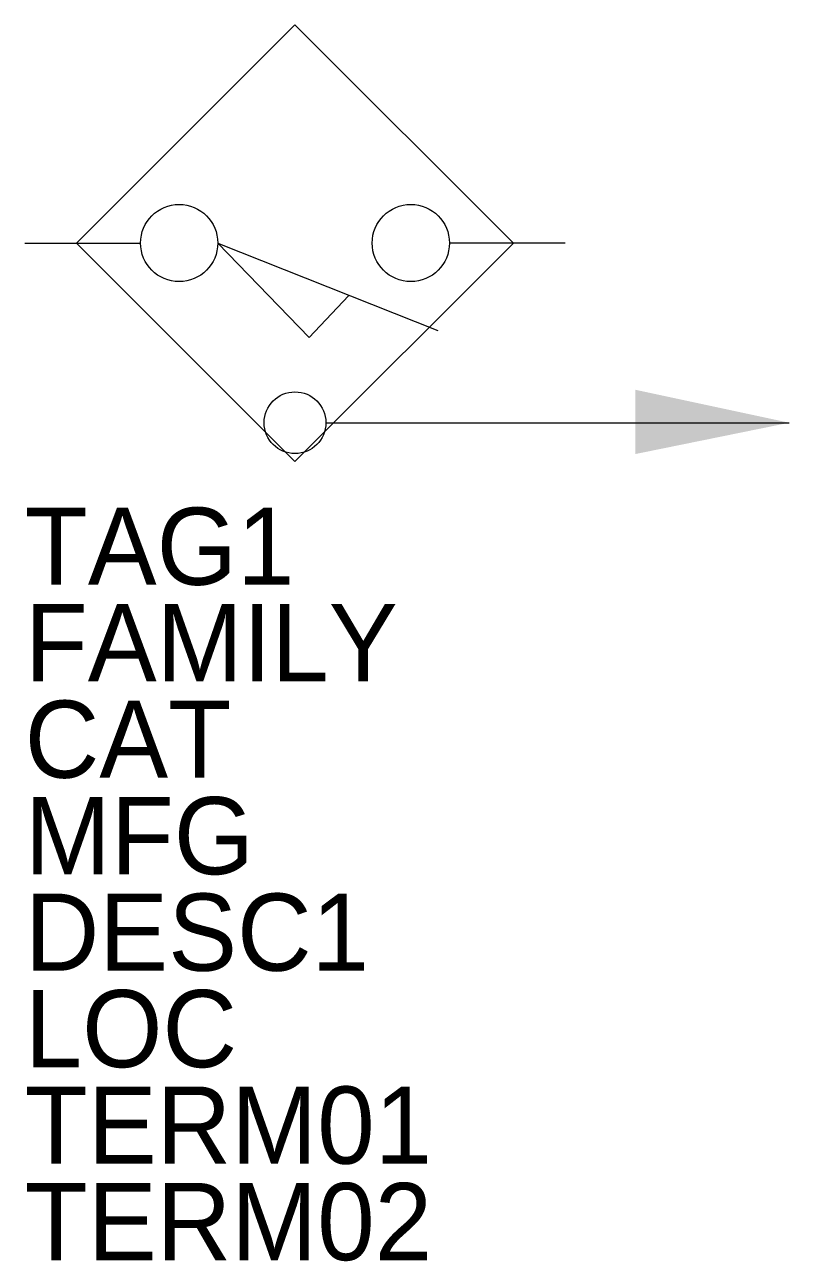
# Model space of a CAD drawing. Extents: x 0 to 1.24, y -1.65 to 0.35.
import ezdxf

# ---------------------------------------------------------------- set-up
doc = ezdxf.new("R2010")
doc.units = 0
doc.layers.get('0').update_dxf_attribs({"linetype": 'CONTINUOUS'})

msp = doc.modelspace()

# ---------------------------------------------------------------- linework, layer by layer
for p, q in [((0.4375, 0.353553), (0.083947, 0)), ((0.791053, 0), (0.4375, 0.353553)), ((0, 0), (0.187354, 0)), ((0.083947, 0), (0.4375, -0.353553)), ((0.3125, 0), (0.460394, -0.153238)), ((0.3125, 0), (0.668633, -0.141563)), ((0.4375, -0.353553), (0.791053, 0)), ((0.875, 0), (0.686916, 0)), ((0.460394, -0.153238), (0.524133, -0.085365)), ((0.4875, -0.291053), (1.237665, -0.291053))]:
    msp.add_line(p, q)
for centre, radius in [((0.25, 0), 0.0625), ((0.625, 0), 0.0625), ((0.4375, -0.291053), 0.05)]:
    msp.add_circle(centre, radius)
msp.add_solid([(1.237665, -0.291053), (0.988325, -0.237611), (0.988325, -0.341794)])

# ---------------------------------------------------------------- texts
for tag, p in [('TAG1', (0, -0.553553)), ('FAMILY', (0, -0.709803)), ('CAT', (0, -0.866053)), ('MFG', (0, -1.022303)), ('DESC1', (0, -1.178553)), ('LOC', (0, -1.334803)), ('TERM01', (0, -1.491053)), ('TERM02', (0, -1.647303))]:
    msp.add_attdef(tag, p, '', height=0.125)

doc.saveas('drawing.dxf')
